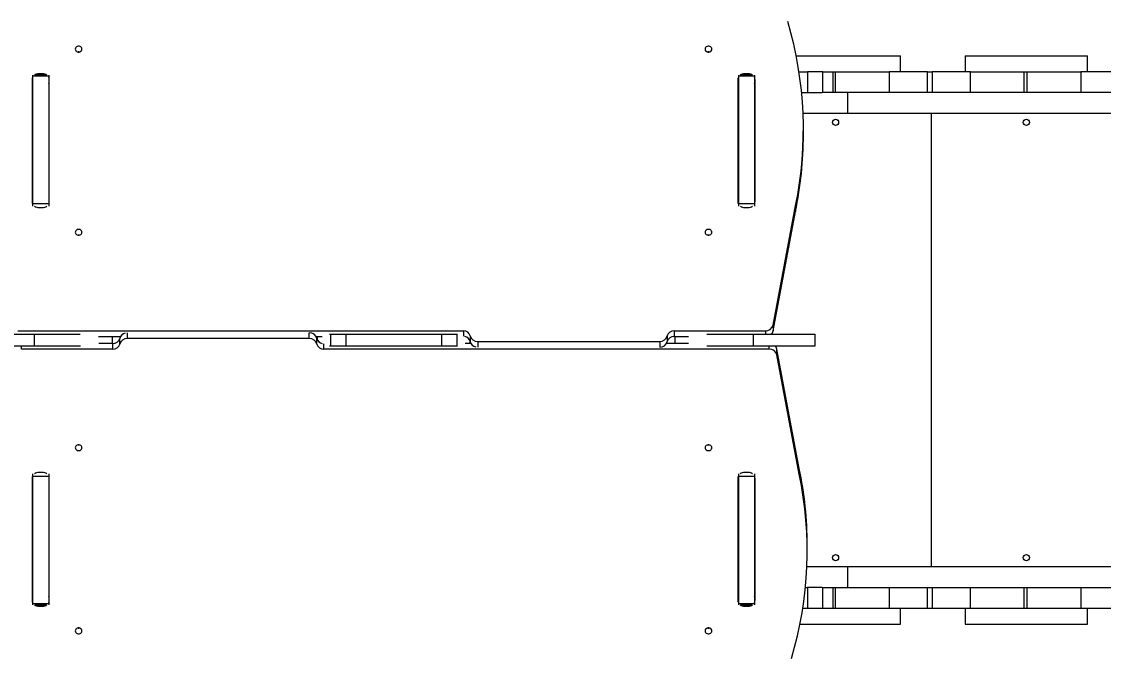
# Model space of a CAD drawing. Header units: millimetres. Extents: x -6502 to 7455, y -8041 to 5981.
# Drawn here: x 492 to 1904, y 1515 to 2346 of the extents above; entities that cross this region are included whole.
import ezdxf

# ---------------------------------------------------------------- set-up
doc = ezdxf.new("R2010")
doc.units = ezdxf.units.MM
for name, color, linetype in [('DIKOM_ОБЪЕКТ', 7, 'Continuous'), ('DIKOM_РАЗМЕР_ЗОНА', 7, 'Continuous'), ('DIKOM_РАЗМЕР_ОБЪЕКТА', 7, 'Continuous')]:
    doc.layers.add(name, color=color, linetype=linetype)
doc.styles.add('style1', font='arial.ttf', dxfattribs={"width": 0.8})
doc.dimstyles.new('1-50', dxfattribs={"dimtxt": 300, "dimasz": 200, "dimexe": 100, "dimexo": 0, "dimgap": 100, "dimtad": 1, "dimtxsty": 'style1', "dimcen": 200, "dimclrd": 7, "dimclre": 7, "dimclrt": 7, "dimadec": 1, "dimazin": 2, "dimtfac": 1, "dimtmove": 0, "dimatfit": 2, "dimfxl": 0, "dimlwd": 25, "dimlwe": 18, "dimarcsym": 0})

# ---------------------------------------------------------------- blocks, each defined once
blk = doc.blocks.new('*D9')
at = {"layer": 'Defpoints', "color": 0, "transparency": 16777216}
for p in [(-5002.4, 2279.3), (3221.4, -679.1), (3221.4, -6822.7)]:
    blk.add_point(p, dxfattribs=at)
at = {"layer": 'DIKOM_РАЗМЕР_ОБЪЕКТА', "color": 7, "lineweight": 18, "transparency": 16777216}
for p, q in [((-5002.4, 2279.3), (-5002.4, -6922.7)), ((3221.4, -679.1), (3221.4, -6922.7))]:
    blk.add_line(p, q, dxfattribs=at)
at = {"layer": 'DIKOM_РАЗМЕР_ОБЪЕКТА', "color": 7, "lineweight": 25, "transparency": 16777216}
blk.add_line((-4802.4, -6822.7), (3021.4, -6822.7), dxfattribs=at)
at = {"layer": 'DIKOM_РАЗМЕР_ОБЪЕКТА', "color": 7, "transparency": 16777216}
for points in [[(-4802.4, -6789.4), (-4802.4, -6856), (-5002.4, -6822.7)], [(3021.4, -6789.4), (3021.4, -6856), (3221.4, -6822.7)]]:
    blk.add_solid(points, dxfattribs=at)
at = {"layer": 'DIKOM_РАЗМЕР_ОБЪЕКТА', "color": 7, "transparency": 16777216, "insert": (-897.4, -6569.5), "char_height": 300, "attachment_point": 5, "style": 'style1'}
blk.add_mtext('8200', dxfattribs=at)
blk = doc.blocks.new('*D10')
at = {"layer": 'Defpoints', "color": 0, "transparency": 16777216}
for p in [(971.8, 4480.9), (5953.3, 4480.9), (1279.7, -4050.2)]:
    blk.add_point(p, dxfattribs=at)
at = {"layer": 'DIKOM_РАЗМЕР_ОБЪЕКТА', "color": 7, "lineweight": 18, "transparency": 16777216}
for p, q in [((971.8, 4480.9), (6053.3, 4480.9)), ((1279.7, -4050.2), (6053.3, -4050.2))]:
    blk.add_line(p, q, dxfattribs=at)
at = {"layer": 'DIKOM_РАЗМЕР_ОБЪЕКТА', "color": 7, "lineweight": 25, "transparency": 16777216}
blk.add_line((5953.3, -3850.2), (5953.3, 4280.9), dxfattribs=at)
at = {"layer": 'DIKOM_РАЗМЕР_ОБЪЕКТА', "color": 7, "transparency": 16777216}
for points in [[(5919.9, 4280.9), (5986.6, 4280.9), (5953.3, 4480.9)], [(5919.9, -3850.2), (5986.6, -3850.2), (5953.3, -4050.2)]]:
    blk.add_solid(points, dxfattribs=at)
at = {"layer": 'DIKOM_РАЗМЕР_ОБЪЕКТА', "color": 7, "transparency": 16777216, "insert": (5700.1, 515), "char_height": 300, "attachment_point": 5, "rotation": 90, "style": 'style1'}
blk.add_mtext('8500', dxfattribs=at)
blk = doc.blocks.new('*D11')
at = {"layer": 'Defpoints', "color": 0, "transparency": 16777216}
for p in [(-6502.4, 2127.8), (4721.4, -677.3), (4721.4, -7940.9)]:
    blk.add_point(p, dxfattribs=at)
at = {"layer": 'DIKOM_РАЗМЕР_ЗОНА', "color": 7, "lineweight": 18, "transparency": 16777216}
for p, q in [((-6502.4, 2127.8), (-6502.4, -8040.9)), ((4721.4, -677.3), (4721.4, -8040.9))]:
    blk.add_line(p, q, dxfattribs=at)
at = {"layer": 'DIKOM_РАЗМЕР_ЗОНА', "color": 7, "lineweight": 25, "transparency": 16777216}
blk.add_line((-6302.4, -7940.9), (4521.4, -7940.9), dxfattribs=at)
at = {"layer": 'DIKOM_РАЗМЕР_ЗОНА', "color": 7, "transparency": 16777216}
for points in [[(-6302.4, -7907.5), (-6302.4, -7974.2), (-6502.4, -7940.9)], [(4521.4, -7907.5), (4521.4, -7974.2), (4721.4, -7940.9)]]:
    blk.add_solid(points, dxfattribs=at)
at = {"layer": 'DIKOM_РАЗМЕР_ЗОНА', "color": 7, "transparency": 16777216, "insert": (-208, -7687.7), "char_height": 300, "attachment_point": 5, "style": 'style1'}
blk.add_mtext('11200', dxfattribs=at)
blk = doc.blocks.new('*D12')
at = {"layer": 'Defpoints', "color": 0, "transparency": 16777216}
for p in [(1107.9, 5975.3), (979.7, -6050.2), (7355.2, -6050.2)]:
    blk.add_point(p, dxfattribs=at)
at = {"layer": 'DIKOM_РАЗМЕР_ЗОНА', "color": 7, "lineweight": 18, "transparency": 16777216}
for p, q in [((1107.9, 5975.3), (7455.2, 5975.3)), ((979.7, -6050.2), (7455.2, -6050.2))]:
    blk.add_line(p, q, dxfattribs=at)
at = {"layer": 'DIKOM_РАЗМЕР_ЗОНА', "color": 7, "lineweight": 25, "transparency": 16777216}
blk.add_line((7355.2, 5775.3), (7355.2, -5850.2), dxfattribs=at)
at = {"layer": 'DIKOM_РАЗМЕР_ЗОНА', "color": 7, "transparency": 16777216}
for points in [[(7321.9, 5775.3), (7388.5, 5775.3), (7355.2, 5975.3)], [(7321.9, -5850.2), (7388.5, -5850.2), (7355.2, -6050.2)]]:
    blk.add_solid(points, dxfattribs=at)
at = {"layer": 'DIKOM_РАЗМЕР_ЗОНА', "color": 7, "transparency": 16777216, "insert": (7102, 342.1), "char_height": 300, "attachment_point": 5, "rotation": 90, "style": 'style1'}
blk.add_mtext('12000', dxfattribs=at)

msp = doc.modelspace()

# ---------------------------------------------------------------- linework, layer by layer
at = {"layer": 'DIKOM_ОБЪЕКТ', "color": 7, "linetype": 'Continuous', "lineweight": 15}
for p, q in [((1502.626, 2301.92), (1638.854, 2301.92)), ((1638.854, 2280.92), (1638.854, 2301.92)), ((1723.075, 2301.92), (1723.075, 2280.92)), ((1723.075, 2301.92), (1883.075, 2301.92)), ((1883.075, 2280.92), (1883.075, 2301.92)), ((506.247, 2276.37), (506.247, 2275.3)), ((527.247, 2275.3), (506.247, 2275.3)), ((506.247, 2275.3), (506.247, 2108.569)), ((524.336, 2276.413), (509.157, 2276.413)), ((518.997, 2278.268), (514.497, 2278.268)), ((514.497, 2278.268), (514.497, 2276.413)), ((518.997, 2278.268), (518.997, 2276.413)), ((527.247, 2276.37), (527.247, 2275.3)), ((527.247, 2275.3), (527.247, 2108.569)), ((1427.247, 2276.37), (1427.247, 2275.3)), ((1448.247, 2275.3), (1427.247, 2275.3)), ((1427.247, 2275.3), (1427.247, 2108.569)), ((1445.336, 2276.413), (1430.157, 2276.413)), ((1439.997, 2278.268), (1435.497, 2278.268)), ((1435.497, 2278.268), (1435.497, 2276.413)), ((1439.997, 2278.268), (1439.997, 2276.413)), ((1448.247, 2276.37), (1448.247, 2275.3)), ((1448.247, 2275.3), (1448.247, 2108.569)), ((1506.344, 2280.92), (1517.357, 2280.92)), ((1517.357, 2280.92), (1517.357, 2253.92)), ((1537.533, 2280.92), (1517.357, 2280.92)), ((1537.533, 2253.92), (1537.533, 2280.92)), ((1537.533, 2280.92), (1551.075, 2280.92)), ((1551.075, 2253.92), (1551.075, 2280.92)), ((1551.075, 2280.92), (1554.075, 2280.92)), ((1554.075, 2253.92), (1554.075, 2280.92)), ((1554.075, 2280.92), (1624.075, 2280.92)), ((1624.075, 2280.92), (1624.075, 2253.92)), ((1674.075, 2280.92), (1624.075, 2280.92)), ((1674.075, 2253.92), (1674.075, 2280.92)), ((1674.075, 2280.92), (1680.075, 2280.92)), ((1680.075, 2280.92), (1680.075, 2253.92)), ((1730.075, 2280.92), (1680.075, 2280.92)), ((1730.075, 2253.92), (1730.075, 2280.92)), ((1730.075, 2280.92), (1800.075, 2280.92)), ((1800.075, 2253.92), (1800.075, 2280.92)), ((1800.075, 2280.92), (1804.075, 2280.92)), ((1804.075, 2253.92), (1804.075, 2280.92)), ((1804.075, 2280.92), (1874.075, 2280.92)), ((1874.075, 2280.92), (1874.075, 2253.92)), ((1924.075, 2280.92), (1874.075, 2280.92)), ((505.497, 2270.474), (505.497, 2111.558)), ((505.497, 2259.92), (506.247, 2259.92)), ((527.247, 2265.027), (527.679, 2265.027)), ((527.247, 2259.92), (527.997, 2259.92)), ((527.997, 2111.558), (527.997, 2270.474)), ((1426.497, 2270.474), (1426.497, 2111.558)), ((1426.814, 2265.024), (1427.247, 2265.024)), ((1448.997, 2111.558), (1448.997, 2270.474)), ((506.247, 2253.92), (505.497, 2253.92)), ((1426.497, 2253.92), (1427.247, 2253.92)), ((1448.247, 2253.92), (1448.997, 2253.92)), ((1509.761, 2253.92), (1517.357, 2253.92)), ((1517.357, 2253.92), (1536.739, 2253.92)), ((1569.62, 2253.92), (1536.739, 2253.92)), ((1569.62, 2253.92), (1569.62, 2226.92)), ((2267.665, 2253.92), (1569.62, 2253.92)), ((1426.497, 2226.92), (1427.247, 2226.92)), ((1448.247, 2226.92), (1448.997, 2226.92)), ((1511.666, 2226.92), (1569.62, 2226.92)), ((1569.62, 2226.92), (2267.665, 2226.92)), ((1679.075, 1634.92), (1679.075, 2226.92)), ((1512.112, 2198.582), (1512.112, 2206.083)), ((527.247, 2108.569), (506.247, 2108.569)), ((506.247, 2108.569), (506.247, 2105.514)), ((514.497, 2103.764), (518.997, 2103.764)), ((527.247, 2108.569), (527.247, 2105.514)), ((1448.247, 2108.569), (1427.247, 2108.569)), ((1427.247, 2108.569), (1427.247, 2105.514)), ((1435.497, 2103.764), (1439.997, 2103.764)), ((1448.247, 2108.569), (1448.247, 2105.514)), ((1472.461, 1950.193), (1501.754, 2105.969)), ((1501.754, 2105.969), (1501.754, 2098.469)), ((1472.461, 1942.693), (1501.754, 2098.469)), ((1472.461, 1950.193), (1472.461, 1942.693)), ((426.974, 1938.414), (508.149, 1938.414)), ((486.943, 1942.922), (1068.403, 1942.924)), ((508.149, 1938.414), (508.149, 1923.414)), ((508.149, 1938.414), (568.466, 1938.414)), ((592.387, 1935.423), (620.922, 1935.423)), ((609.947, 1935.423), (609.947, 1926.394)), ((629.889, 1932.751), (629.889, 1940.144)), ((867.328, 1932.751), (867.328, 1940.145)), ((876.295, 1935.424), (883.969, 1935.424)), ((877.717, 1935.424), (877.717, 1931.33)), ((893.717, 1938.414), (894.806, 1938.414)), ((894.806, 1938.414), (894.806, 1923.414)), ((894.806, 1938.414), (914.85, 1938.414)), ((914.85, 1938.414), (914.85, 1923.414)), ((914.85, 1938.414), (1039.643, 1938.414)), ((1039.643, 1938.414), (1039.643, 1923.414)), ((1039.643, 1938.414), (1059.687, 1938.414)), ((1059.687, 1938.414), (1059.687, 1923.414)), ((1059.687, 1938.414), (1060.778, 1938.414)), ((1068.403, 1942.924), (1068.403, 1935.843)), ((1077.291, 1936.361), (1077.291, 1928.861)), ((1334.478, 1936.361), (1334.478, 1928.861)), ((1343.366, 1942.924), (1462.591, 1942.924)), ((1343.366, 1942.924), (1343.366, 1935.424)), ((1343.366, 1935.424), (1362.099, 1935.424)), ((1344.546, 1935.424), (1344.546, 1926.396)), ((1386.014, 1938.414), (1446.344, 1938.414)), ((1446.344, 1938.414), (1446.344, 1923.414)), ((1446.344, 1938.414), (1527.519, 1938.414)), ((1462.591, 1942.924), (1462.591, 1938.414)), ((1527.519, 1923.414), (1527.519, 1938.414)), ((426.974, 1923.414), (508.149, 1923.414)), ((491.902, 1918.894), (491.902, 1923.414)), ((508.149, 1923.414), (568.546, 1923.414)), ((611.128, 1926.394), (592.439, 1926.394)), ((611.128, 1918.894), (611.128, 1926.394)), ((620.015, 1925.458), (620.015, 1932.958)), ((867.328, 1932.751), (629.889, 1932.751)), ((877.203, 1925.458), (877.203, 1932.958)), ((886.09, 1918.894), (886.09, 1925.972)), ((893.69, 1923.414), (894.806, 1923.414)), ((894.806, 1923.414), (914.85, 1923.414)), ((914.85, 1923.414), (1039.643, 1923.414)), ((1039.643, 1923.414), (1059.687, 1923.414)), ((1059.687, 1923.414), (1060.801, 1923.414)), ((1078.198, 1926.395), (1070.543, 1926.395)), ((1076.777, 1930.488), (1076.777, 1926.395)), ((1087.165, 1929.068), (1324.604, 1929.068)), ((1087.165, 1929.068), (1087.165, 1921.67)), ((1324.604, 1929.068), (1324.604, 1921.671)), ((1362.062, 1926.396), (1333.571, 1926.396)), ((1385.96, 1923.414), (1446.344, 1923.414)), ((1446.344, 1923.414), (1527.519, 1923.414)), ((1467.55, 1918.896), (1467.55, 1923.414)), ((611.128, 1918.894), (491.902, 1918.894)), ((1467.55, 1918.896), (886.09, 1918.894)), ((1477.42, 1911.628), (1477.42, 1919.128)), ((1506.713, 1763.35), (1477.42, 1919.128)), ((1506.713, 1755.849), (1477.42, 1911.628)), ((506.247, 1756.161), (506.247, 1752.907)), ((527.247, 1752.907), (506.247, 1752.907)), ((506.247, 1752.907), (506.247, 1586.515)), ((518.997, 1758.055), (514.497, 1758.055)), ((527.247, 1756.161), (527.247, 1752.907)), ((527.247, 1752.907), (527.247, 1586.515)), ((1427.247, 1756.161), (1427.247, 1752.907)), ((1448.247, 1752.907), (1427.247, 1752.907)), ((1427.247, 1752.907), (1427.247, 1586.515)), ((1439.997, 1758.055), (1435.497, 1758.055)), ((1448.247, 1756.161), (1448.247, 1752.907)), ((1448.247, 1752.907), (1448.247, 1586.515)), ((1506.713, 1755.849), (1506.713, 1763.35)), ((505.497, 1750.26), (505.497, 1591.345)), ((527.997, 1591.345), (527.997, 1750.26)), ((1426.497, 1750.26), (1426.497, 1591.345)), ((1448.997, 1591.345), (1448.997, 1750.26)), ((1517.071, 1655.736), (1517.071, 1663.236)), ((1426.497, 1634.92), (1427.247, 1634.92)), ((1448.997, 1634.92), (1448.247, 1634.92)), ((1569.62, 1634.92), (1516.627, 1634.92)), ((1569.62, 1634.92), (1569.62, 1607.92)), ((2267.665, 1634.92), (1569.62, 1634.92)), ((506.247, 1607.92), (505.497, 1607.92)), ((505.497, 1601.92), (506.247, 1601.92)), ((527.247, 1601.92), (527.997, 1601.92)), ((527.678, 1596.791), (527.247, 1596.791)), ((1427.247, 1607.92), (1426.497, 1607.92)), ((1427.247, 1596.791), (1426.815, 1596.791)), ((1448.997, 1607.92), (1448.247, 1607.92)), ((1514.723, 1607.92), (1517.357, 1607.92)), ((1517.357, 1607.92), (1517.357, 1580.92)), ((1536.739, 1607.92), (1517.357, 1607.92)), ((1536.739, 1607.92), (1569.62, 1607.92)), ((1537.533, 1580.92), (1537.533, 1607.92)), ((1551.075, 1580.92), (1551.075, 1607.92)), ((1554.075, 1580.92), (1554.075, 1607.92)), ((1569.62, 1607.92), (2267.665, 1607.92)), ((1624.075, 1607.92), (1624.075, 1580.92)), ((1674.075, 1580.92), (1674.075, 1607.92)), ((1680.075, 1607.92), (1680.075, 1580.92)), ((1730.075, 1580.92), (1730.075, 1607.92)), ((1800.075, 1580.92), (1800.075, 1607.92)), ((1804.075, 1580.92), (1804.075, 1607.92)), ((1874.075, 1607.92), (1874.075, 1580.92)), ((527.247, 1586.515), (506.247, 1586.515)), ((506.247, 1586.515), (506.247, 1585.444)), ((509.157, 1585.402), (524.336, 1585.402)), ((514.497, 1583.551), (514.497, 1585.402)), ((514.497, 1583.551), (518.997, 1583.551)), ((518.997, 1583.551), (518.997, 1585.402)), ((527.247, 1586.515), (527.247, 1585.444)), ((1448.247, 1586.515), (1427.247, 1586.515)), ((1427.247, 1586.515), (1427.247, 1585.444)), ((1430.157, 1585.402), (1445.336, 1585.402)), ((1435.497, 1583.551), (1435.497, 1585.402)), ((1435.497, 1583.551), (1439.997, 1583.551)), ((1439.997, 1583.551), (1439.997, 1585.402)), ((1448.247, 1586.515), (1448.247, 1585.444)), ((1511.307, 1580.92), (1517.357, 1580.92)), ((1517.357, 1580.92), (1537.533, 1580.92)), ((1537.533, 1580.92), (1551.075, 1580.92)), ((1551.075, 1580.92), (1554.075, 1580.92)), ((1554.075, 1580.92), (1624.075, 1580.92)), ((1624.075, 1580.92), (1674.075, 1580.92)), ((1638.854, 1559.92), (1638.854, 1580.92)), ((1674.075, 1580.92), (1680.075, 1580.92)), ((1680.075, 1580.92), (1730.075, 1580.92)), ((1723.075, 1580.92), (1723.075, 1559.92)), ((1730.075, 1580.92), (1800.075, 1580.92)), ((1800.075, 1580.92), (1804.075, 1580.92)), ((1804.075, 1580.92), (1874.075, 1580.92)), ((1874.075, 1580.92), (1924.075, 1580.92)), ((1883.075, 1559.92), (1883.075, 1580.92)), ((1507.59, 1559.92), (1638.854, 1559.92)), ((1723.075, 1559.92), (1883.075, 1559.92))]:
    msp.add_line(p, q, dxfattribs=at)
at = {"layer": 'DIKOM_ОБЪЕКТ', "color": 7, "linetype": 'Continuous', "lineweight": 15, "flags": 128}
for points in [[(570.647, 2310.527), (570.468, 2311.601), (569.948, 2312.587), (569.128, 2313.407), (568.074, 2313.993), (566.873, 2314.299), (565.62, 2314.299), (564.419, 2313.993), (563.365, 2313.407), (562.545, 2312.587), (562.025, 2311.601), (561.847, 2310.527), (562.025, 2309.454), (562.545, 2308.467), (563.365, 2307.648), (564.419, 2307.061), (565.62, 2306.756), (566.873, 2306.756), (568.074, 2307.061), (569.128, 2307.648), (569.948, 2308.467), (570.468, 2309.454), (570.647, 2310.527)], [(1392.647, 2310.527), (1392.468, 2311.601), (1391.948, 2312.587), (1391.128, 2313.407), (1390.074, 2313.993), (1388.873, 2314.299), (1387.62, 2314.299), (1386.419, 2313.993), (1385.365, 2313.407), (1384.545, 2312.587), (1384.025, 2311.601), (1383.847, 2310.527), (1384.025, 2309.454), (1384.545, 2308.467), (1385.365, 2307.648), (1386.419, 2307.061), (1387.62, 2306.756), (1388.873, 2306.756), (1390.074, 2307.061), (1391.128, 2307.648), (1391.948, 2308.467), (1392.468, 2309.454), (1392.647, 2310.527)], [(570.647, 2071.504), (570.468, 2072.578), (569.948, 2073.564), (569.128, 2074.384), (568.074, 2074.971), (566.873, 2075.276), (565.62, 2075.276), (564.419, 2074.971), (563.365, 2074.384), (562.545, 2073.564), (562.025, 2072.578), (561.847, 2071.504), (562.025, 2070.431), (562.545, 2069.444), (563.365, 2068.625), (564.419, 2068.038), (565.62, 2067.733), (566.873, 2067.733), (568.074, 2068.038), (569.128, 2068.625), (569.948, 2069.444), (570.468, 2070.431), (570.647, 2071.504)], [(1392.647, 2071.504), (1392.468, 2072.578), (1391.948, 2073.564), (1391.128, 2074.384), (1390.074, 2074.971), (1388.873, 2075.276), (1387.62, 2075.276), (1386.419, 2074.971), (1385.365, 2074.384), (1384.545, 2073.564), (1384.025, 2072.578), (1383.847, 2071.504), (1384.025, 2070.431), (1384.545, 2069.444), (1385.365, 2068.625), (1386.419, 2068.038), (1387.62, 2067.733), (1388.873, 2067.733), (1390.074, 2068.038), (1391.128, 2068.625), (1391.948, 2069.444), (1392.468, 2070.431), (1392.647, 2071.504)], [(561.847, 1790.314), (562.025, 1789.24), (562.545, 1788.254), (563.365, 1787.434), (564.419, 1786.848), (565.62, 1786.542), (566.873, 1786.542), (568.074, 1786.848), (569.128, 1787.434), (569.948, 1788.254), (570.468, 1789.24), (570.647, 1790.314), (570.468, 1791.388), (569.948, 1792.374), (569.128, 1793.194), (568.074, 1793.78), (566.873, 1794.086), (565.62, 1794.086), (564.419, 1793.78), (563.365, 1793.194), (562.545, 1792.374), (562.025, 1791.388), (561.847, 1790.314)], [(1383.847, 1790.314), (1384.025, 1789.24), (1384.545, 1788.254), (1385.365, 1787.434), (1386.419, 1786.848), (1387.62, 1786.542), (1388.873, 1786.542), (1390.074, 1786.848), (1391.128, 1787.434), (1391.948, 1788.254), (1392.468, 1789.24), (1392.647, 1790.314), (1392.468, 1791.388), (1391.948, 1792.374), (1391.128, 1793.194), (1390.074, 1793.78), (1388.873, 1794.086), (1387.62, 1794.086), (1386.419, 1793.78), (1385.365, 1793.194), (1384.545, 1792.374), (1384.025, 1791.388), (1383.847, 1790.314)], [(561.847, 1551.291), (562.025, 1550.217), (562.545, 1549.231), (563.365, 1548.411), (564.419, 1547.825), (565.62, 1547.519), (566.873, 1547.519), (568.074, 1547.825), (569.128, 1548.411), (569.948, 1549.231), (570.468, 1550.217), (570.647, 1551.291), (570.468, 1552.365), (569.948, 1553.351), (569.128, 1554.171), (568.074, 1554.757), (566.873, 1555.063), (565.62, 1555.063), (564.419, 1554.757), (563.365, 1554.171), (562.545, 1553.351), (562.025, 1552.365), (561.847, 1551.291)], [(1383.847, 1551.291), (1384.025, 1550.217), (1384.545, 1549.231), (1385.365, 1548.411), (1386.419, 1547.825), (1387.62, 1547.519), (1388.873, 1547.519), (1390.074, 1547.825), (1391.128, 1548.411), (1391.948, 1549.231), (1392.468, 1550.217), (1392.647, 1551.291), (1392.468, 1552.365), (1391.948, 1553.351), (1391.128, 1554.171), (1390.074, 1554.757), (1388.873, 1555.063), (1387.62, 1555.063), (1386.419, 1554.757), (1385.365, 1554.171), (1384.545, 1553.351), (1384.025, 1552.365), (1383.847, 1551.291)]]:
    msp.add_lwpolyline(points, dxfattribs=at)
at = {"layer": 'DIKOM_ОБЪЕКТ', "color": 7, "linetype": 'Continuous', "lineweight": 15}
for centre in [(1554.075, 2214.92), (1803.075, 2214.92), (1554.075, 1646.92), (1803.075, 1646.92)]:
    msp.add_circle(centre, 4, dxfattribs=at)
for centre, radius, start, end in [((1021.823, 2206.136), 490.273, 348.210893, 16.622668), ((566.247, 2301.769), 5.068, 81.13644, 98.86356), ((1388.247, 2301.769), 5.068, 81.13644, 98.86356), ((1388.247, 2301.783), 5.052, 81.218738, 98.781262), ((512.446, 2270.448), 6.949, 153.133737, 179.790636), ((514.412, 2268.453), 9.815, 89.50734, 126.231607), ((519.081, 2268.453), 9.815, 53.768391, 90.492492), ((521.045, 2270.447), 6.952, 0.214585, 26.860006), ((1433.448, 2270.447), 6.952, 153.139994, 179.785415), ((1435.412, 2268.453), 9.815, 89.50734, 126.231607), ((1440.081, 2268.453), 9.815, 53.768393, 90.49266), ((1442.045, 2270.447), 6.952, 0.214585, 26.860006), ((512.456, 2262.946), 6.96, 153.154969, 179.769403), ((521.034, 2262.945), 6.963, 0.235827, 26.838764), ((1433.459, 2262.945), 6.963, 153.161236, 179.764173), ((1442.034, 2262.945), 6.963, 0.235827, 26.838764), ((1022.175, 2198.68), 489.937, 348.197518, 359.988621), ((512.446, 2111.583), 6.949, 180.209364, 206.866263), ((514.417, 2113.606), 9.843, 235.304999, 270.463529), ((519.076, 2113.606), 9.843, 269.536639, 304.695003), ((521.045, 2111.584), 6.952, 333.139994, 359.785415), ((1433.448, 2111.584), 6.952, 180.214585, 206.860006), ((1435.417, 2113.606), 9.843, 235.304999, 270.463529), ((1440.076, 2113.606), 9.843, 269.536471, 304.695001), ((1442.045, 2111.584), 6.952, 333.139994, 359.785415), ((566.247, 2062.746), 5.068, 81.13644, 98.86356), ((566.247, 2062.777), 5.035, 81.194219, 98.805781), ((1388.247, 2062.746), 5.068, 81.13644, 98.86356), ((1388.247, 2062.777), 5.035, 81.194219, 98.805781), ((1463.083, 1952.592), 9.68, 267.087959, 345.647359), ((628.967, 1930.923), 9.18, 101.094365, 167.192568), ((867.822, 1930.589), 9.675, 14.175226, 92.930148), ((1068.848, 1934.229), 8.707, 14.174, 92.929971), ((1069.165, 1926.994), 8.337, 12.939319, 82.731767), ((1086.671, 1938.73), 9.675, 194.178054, 272.92732), ((1325.098, 1938.73), 9.675, 267.072185, 345.824273), ((1342.921, 1934.228), 8.707, 87.070559, 165.823619), ((1342.921, 1926.728), 8.707, 87.072083, 165.824084), ((1464.33, 1944.322), 8.293, 314.561572, 348.666997), ((611.572, 1935.09), 8.707, 267.072083, 345.824084), ((611.573, 1927.59), 8.707, 267.070143, 345.826024), ((629.395, 1923.088), 9.675, 87.072559, 165.822109), ((867.822, 1923.088), 9.675, 14.178008, 92.927365), ((885.326, 1934.824), 8.335, 192.936788, 262.646978), ((885.645, 1927.59), 8.707, 194.174, 272.929971), ((1086.405, 1931.061), 9.377, 193.573077, 258.421617), ((1325.098, 1931.23), 9.675, 267.069777, 345.824891), ((1469.29, 1917.499), 8.292, 11.331266, 45.50488), ((1468.042, 1909.229), 9.68, 14.350649, 92.912403), ((566.247, 1799.019), 5.017, 261.043291, 278.956709), ((1388.247, 1799.019), 5.017, 261.043291, 278.956709), ((1388.247, 1799.02), 5.017, 261.044066, 278.955934), ((512.457, 1750.232), 6.961, 153.156816, 179.767556), ((514.412, 1748.239), 9.816, 89.507488, 126.193461), ((519.081, 1748.239), 9.816, 53.806537, 90.492345), ((521.033, 1750.232), 6.964, 0.237673, 26.836919), ((1433.46, 1750.232), 6.964, 153.163081, 179.762327), ((1435.412, 1748.239), 9.816, 89.507488, 126.193461), ((1440.081, 1748.239), 9.816, 53.806539, 90.492512), ((1442.033, 1750.232), 6.964, 0.237673, 26.836919), ((1026.78, 1655.682), 490.275, 343.377382, 11.789043), ((1027.13, 1663.138), 489.942, 0.011407, 11.802425), ((512.457, 1598.873), 6.961, 180.232444, 206.843184), ((521.033, 1598.873), 6.964, 333.163081, 359.762327), ((1433.46, 1598.873), 6.964, 180.237673, 206.836919), ((1442.033, 1598.873), 6.964, 333.163081, 359.762327), ((512.456, 1591.373), 6.96, 180.230597, 206.845031), ((514.412, 1593.366), 9.816, 233.806539, 270.492512), ((519.081, 1593.366), 9.816, 269.507655, 306.193463), ((521.034, 1591.373), 6.963, 333.161236, 359.764173), ((1433.459, 1591.373), 6.963, 180.235827, 206.838764), ((1435.412, 1593.366), 9.816, 233.806539, 270.492512), ((1440.081, 1593.366), 9.816, 269.507488, 306.193461), ((1442.034, 1591.373), 6.963, 333.161236, 359.764173), ((566.247, 1560.051), 5.071, 261.13951, 278.86049), ((1388.247, 1560.051), 5.071, 261.13951, 278.86049)]:
    msp.add_arc(centre, radius, start, end, dxfattribs=at)

# ---------------------------------------------------------------- dimensions: what is measured, and where the dimension line sits
at = {"layer": 'DIKOM_РАЗМЕР_ЗОНА'}
dim = msp.add_linear_dim(base=(7355.196, -6050.188), p1=(1107.882, 5975.329), p2=(979.715, -6050.188), angle=90, text='12000', dimstyle='1-50', dxfattribs=at)
dim.commit()
dim.dimension.update_dxf_attribs({"geometry": '*D12', "text_midpoint": (7355.196, 342.124), "dimtype": 160})
dim = msp.add_linear_dim(base=(4721.362, -7940.857), p1=(-6502.402, 2127.774), p2=(4721.362, -677.294), text='11200', dimstyle='1-50', dxfattribs=at)
dim.commit()
dim.dimension.update_dxf_attribs({"geometry": '*D11', "text_midpoint": (-207.972, -7940.857), "dimtype": 160})
at = {"layer": 'DIKOM_РАЗМЕР_ОБЪЕКТА'}
dim = msp.add_linear_dim(base=(5953.26, 4480.931), p1=(1279.715, -4050.188), p2=(971.837, 4480.931), angle=90, text='8500', dimstyle='1-50', dxfattribs=at)
dim.commit()
dim.dimension.update_dxf_attribs({"geometry": '*D10', "text_midpoint": (5953.26, 515.015), "dimtype": 160})
dim = msp.add_linear_dim(base=(3221.362, -6822.702), p1=(-5002.4, 2279.348), p2=(3221.362, -679.08), text='8200', dimstyle='1-50', dxfattribs=at)
dim.commit()
dim.dimension.update_dxf_attribs({"geometry": '*D9', "text_midpoint": (-897.403, -6822.702), "dimtype": 160})

doc.saveas('drawing.dxf')
